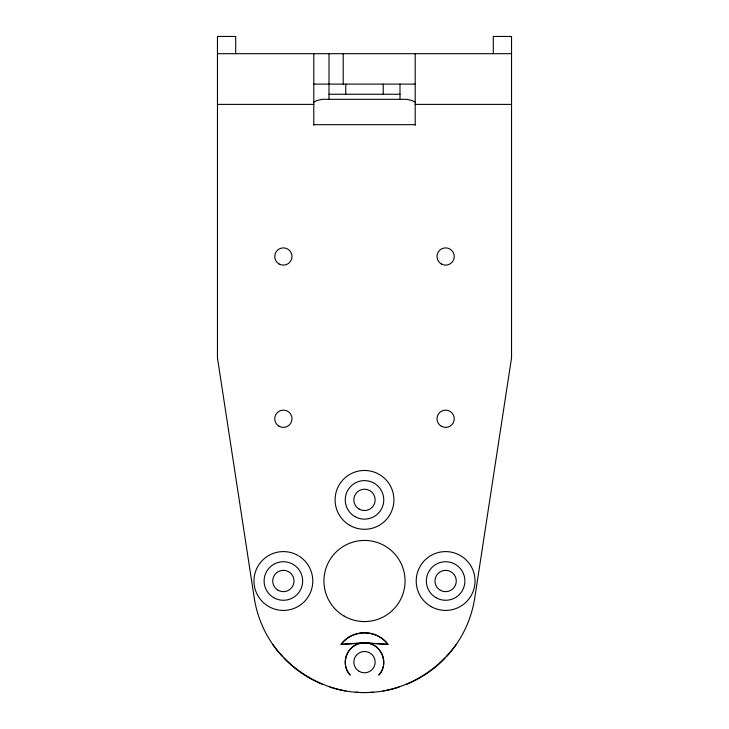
<?xml version="1.0" encoding="UTF-8"?>
<svg xmlns="http://www.w3.org/2000/svg" width="729" height="729" viewBox="0 0 729 729"><rect width="100%" height="100%" fill="white"/><g stroke="black" fill="none" stroke-linecap="round" stroke-linejoin="round"><path stroke-width="1.09" d="M456.308 644.363C435.24 673.523 400.804 692.832 364.5 692.55C328.196 692.832 293.76 673.523 272.692 644.363M313.798 102.288L316.495 100.648L322.063 99.326L406.937 99.326L412.505 100.648L415.202 102.288M361.702 643.069C346.968 644.573 339.814 664.538 350.221 675.063A19.264 19.264 0 0 1 351.105 648.281A19.264 19.264 0 0 1 377.895 648.281A19.264 19.264 0 0 1 378.779 675.063C390.115 663.691 380.556 642.094 364.5 642.86L341.063 644.363C352.061 629.163 376.939 629.163 387.937 644.363A29.406 29.406 0 0 0 341.063 644.363L364.5 642.86L387.937 644.363L367.298 643.069M217.461 53.691L511.539 53.691M313.798 84.108L415.202 84.108M329.007 94.251L399.993 94.251M217.461 104.393L313.798 104.393M415.202 104.393L511.539 104.393M313.798 124.677L415.202 124.677M493.287 53.691L493.287 36.45L511.539 36.45L511.539 357.912L474.761 597.898A111.546 111.546 0 0 1 446.631 656.483M415.202 53.691L415.202 125.297M399.993 84.108L399.993 99.326M383.235 84.108L383.235 94.251M345.765 84.108L345.765 94.251M343.204 53.691L343.204 84.108M329.007 53.691L329.007 99.326M313.798 53.691L313.798 125.297M235.713 53.691L235.713 36.45L217.461 36.45L217.461 357.912L254.239 597.898A111.546 111.546 0 0 0 282.369 656.483M445.118 658.096A111.546 111.546 0 0 1 406.326 684.413M399.073 687.055A111.546 111.546 0 0 1 383.117 690.983M373.266 692.204A111.546 111.546 0 0 1 369.968 692.413M367.781 692.504A111.546 111.546 0 0 1 361.219 692.504M359.033 692.413A111.546 111.546 0 0 1 355.734 692.204M345.883 690.983A111.546 111.546 0 0 1 329.927 687.055M322.674 684.413A111.546 111.546 0 0 1 283.882 658.096M299.018 556.099A29.406 29.406 0 0 1 297.441 606.829A29.406 29.406 0 0 1 253.965 580.639A29.406 29.406 0 0 1 298.079 555.534M344.216 616.133A40.56 40.56 0 0 0 405.06 581.004A40.56 40.56 0 0 0 344.216 545.875A40.56 40.56 0 0 0 344.216 616.133M279.061 426.219A8.62 8.62 0 0 0 291.992 418.756A8.62 8.62 0 0 0 279.061 411.284A8.62 8.62 0 0 0 279.061 426.219M279.061 263.971A8.62 8.62 0 0 0 291.992 256.499A8.62 8.62 0 0 0 279.061 249.036A8.62 8.62 0 0 0 279.061 263.971M441.318 263.971A8.62 8.62 0 0 0 454.249 256.499A8.62 8.62 0 0 0 441.318 249.036A8.62 8.62 0 0 0 441.318 263.971M441.318 426.219A8.62 8.62 0 0 0 454.249 418.756A8.62 8.62 0 0 0 441.318 411.284A8.62 8.62 0 0 0 441.318 426.219M359.178 509.097A10.643 10.643 0 0 0 375.143 499.875A10.643 10.643 0 0 0 359.178 490.653A10.643 10.643 0 0 0 359.178 509.097M278.05 590.226A10.643 10.643 0 0 0 294.024 581.004A10.643 10.643 0 0 0 278.05 571.782A10.643 10.643 0 0 0 278.05 590.226M359.178 671.345A10.643 10.643 0 0 0 375.143 662.132A10.643 10.643 0 0 0 359.178 652.911A10.643 10.643 0 0 0 359.178 671.345M440.298 590.226A10.643 10.643 0 0 0 456.272 581.004A10.643 10.643 0 0 0 440.298 571.782A10.643 10.643 0 0 0 440.298 590.226M354.868 516.56A19.264 19.264 0 0 0 383.764 499.875A19.264 19.264 0 0 0 354.868 483.19A19.264 19.264 0 0 0 354.868 516.56M273.739 597.689A19.264 19.264 0 0 0 302.644 581.004A19.264 19.264 0 0 0 273.739 564.319A19.264 19.264 0 0 0 273.739 597.689M435.988 597.689A19.264 19.264 0 0 0 464.892 581.004A19.264 19.264 0 0 0 435.988 564.319A19.264 19.264 0 0 0 435.988 597.689M349.792 525.345A29.406 29.406 0 0 0 393.906 499.875A29.406 29.406 0 0 0 349.792 474.406A29.406 29.406 0 0 0 349.792 525.345M430.921 606.473A29.406 29.406 0 0 0 475.035 581.004A29.406 29.406 0 0 0 430.921 555.534A29.406 29.406 0 0 0 430.921 606.473"/></g></svg>
